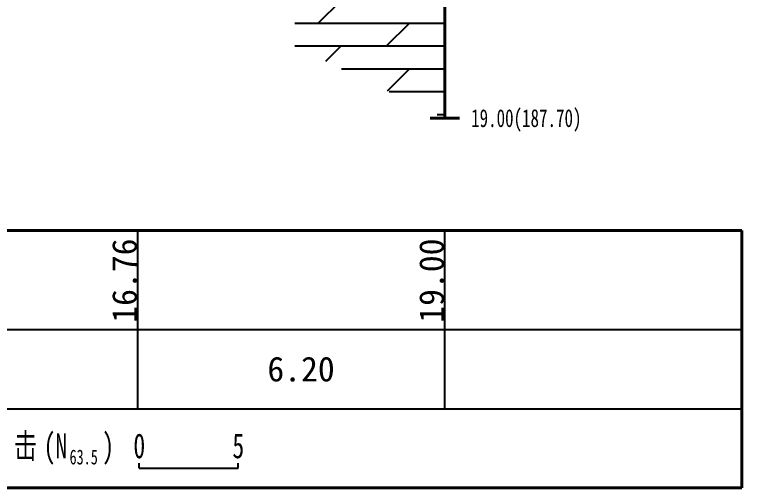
# Model space of a CAD drawing. Header units: millimetres. Extents: x -255 to 9196, y 129 to 426.
# Drawn here: x 6068.9 to 6142.5, y 187.5 to 235.5 of the extents above; entities that cross this region are included whole.
import ezdxf
from ezdxf.enums import TextEntityAlignment as Align

# ---------------------------------------------------------------- set-up
doc = ezdxf.new("R2010")
doc.units = ezdxf.units.MM
doc.linetypes.add('sx', pattern=[10, 5, 0, 5, 0])
for name, color, linetype in [('地质-原位曲线', 7, 'Continuous'), ('地质-填充花纹', 4, 'Continuous'), ('地质-文字', 7, 'Continuous'), ('地质-标注栏', 7, 'Continuous'), ('地质-钻孔', 7, 'Continuous')]:
    doc.layers.add(name, color=color, linetype=linetype)
doc.styles.add('层底标注', font='', dxfattribs={"width": 0.7, "height": 1.8})
doc.styles.add('标注栏数据', font='simfang.ttf', dxfattribs={"width": 0.7, "height": 2.5})
doc.styles.get('层底标注').set_extended_font_data('FangSong_GB2312')

msp = doc.modelspace()

# ---------------------------------------------------------------- hatches: boundary and pattern name
at = {"layer": '地质-填充花纹', "linetype": 'Continuous'}
h = msp.add_hatch(dxfattribs=at)
h.set_pattern_fill('GKNHY1', scale=0.5, style=0, pattern_type=2)
h.set_pattern_definition([(0, (0, 0), (0, 2.3), []), (45, (0, 0), (4e-16, 4.5999997), [3.252691, -6.5053825])])
h.paths.add_polyline_path([(6112.238, 277.074), (6112.238, 225.095), (6097.238, 232.253), (6097.238, 282.168)])

# ---------------------------------------------------------------- linework, layer by layer
at = {"layer": '地质-原位曲线', "color": 7, "linetype": 'Continuous'}
for p, q in [((6081.522, 189.69), (6081.522, 190.19)), ((6091.522, 189.69), (6091.522, 190.19)), ((6081.522, 189.69), (6091.522, 189.69))]:
    msp.add_line(p, q, dxfattribs=at)
at = {"layer": '地质-标注栏', "color": 7, "linetype": 'Continuous', "const_width": 0.3}
for points in [[(5808.588, 213.69), (6142.388, 213.69)], [(6142.388, 213.69), (6142.388, 187.69)], [(5808.588, 187.69), (6142.388, 187.69)]]:
    msp.add_lwpolyline(points, dxfattribs=at)
at = {"layer": '地质-标注栏', "color": 7, "linetype": 'Continuous'}
for points in [[(6081.372, 203.69), (6081.372, 213.69)], [(6112.388, 203.69), (6112.388, 213.69)], [(5808.588, 203.69), (6142.388, 203.69)], [(6081.372, 195.69), (6081.372, 203.69)], [(6081.372, 195.69), (6081.372, 203.69)], [(6112.388, 195.69), (6112.388, 203.69)], [(5808.588, 195.69), (6142.388, 195.69)]]:
    msp.add_lwpolyline(points, dxfattribs=at)
at = {"layer": '地质-钻孔', "color": 7, "linetype": 'sx', "const_width": 0.3, "flags": 128}
msp.add_lwpolyline([(6112.388, 351.69), (6112.388, 225.023)], dxfattribs=at)
at = {"layer": '地质-钻孔', "color": 7, "linetype": 'Continuous', "const_width": 0.3, "flags": 128}
msp.add_lwpolyline([(6110.888, 225.023), (6113.888, 225.023)], dxfattribs=at)

# ---------------------------------------------------------------- texts
at = {"layer": '地质-原位曲线', "color": 7, "linetype": 'Continuous', "style": '标注栏数据', "width": 0.7}
for s, height, p in [('击', 2.5, (6068.835, 190.69)), ('(N', 2.5, (6071.857, 190.69)), (')', 2.5, (6077.785, 190.69)), ('63.5', 1.5, (6074.479, 190.065))]:
    msp.add_text(s, height=height, dxfattribs=at).set_placement(p)
for s, p in [('0', (6081.522, 190.69)), ('5', (6091.522, 190.69))]:
    msp.add_text(s, height=2.5, dxfattribs=at).set_placement(p, align=Align.CENTER)
at = {"layer": '地质-文字', "color": 7, "linetype": 'Continuous', "style": '层底标注', "width": 0.7}
msp.add_text('19.00(187.70)', height=1.8, dxfattribs=at).set_placement((6115.038, 224.123))
at = {"layer": '地质-标注栏', "color": 7, "linetype": 'Continuous', "style": '标注栏数据'}
for s, p in [('16.76', (6081.272, 204.366)), ('19.00', (6112.288, 204.366))]:
    msp.add_text(s, height=2.5, rotation=90, dxfattribs=at).set_placement(p)
msp.add_text('6.20', height=2.5, dxfattribs=at).set_placement((6094.458, 198.44))

doc.saveas('drawing.dxf')
